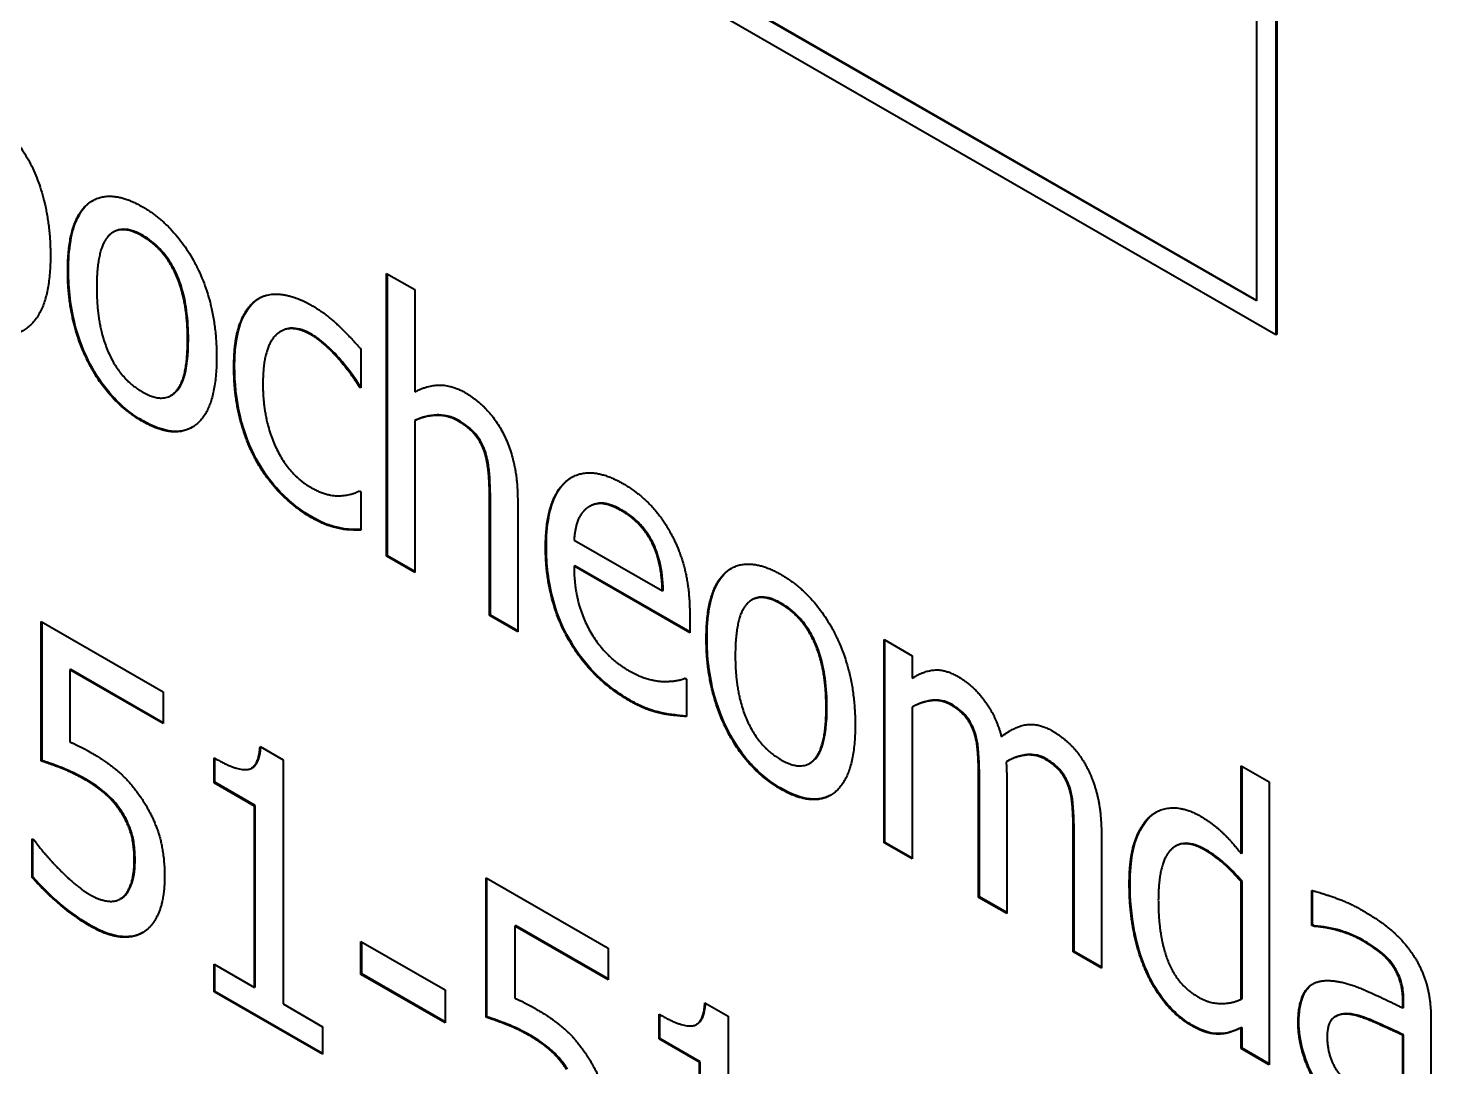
# Model space of a CAD drawing. Header units: millimetres. Extents: x 0 to 4756, y 0 to 3364.
# Drawn here: x 3939.22 to 3945.58, y 2666.75 to 2671.46 of the extents above; entities that cross this region are included whole.
import ezdxf

# ---------------------------------------------------------------- set-up
doc = ezdxf.new("R2010")
doc.units = ezdxf.units.MM
doc.header["$LTSCALE"] = 4
doc.layers.add('가시적인 것(ISO)', color=3, linetype='Continuous', lineweight=40)
doc.layers.add('가시적인 좁은 것(ISO)', color=3, linetype='Continuous', lineweight=35)

msp = doc.modelspace()

# ---------------------------------------------------------------- linework, layer by layer
at = {"layer": '가시적인 것(ISO)'}
for p, q in [((3944.8752, 2689.6913), (3944.8752, 2670.0702)), ((3944.8787, 2689.6934), (3944.8787, 2670.0722)), ((3944.7868, 2670.2233), (3929.0537, 2679.2834)), ((3929.0572, 2679.2854), (3944.7868, 2670.2274)), ((3944.8752, 2670.0702), (3928.9653, 2679.2321)), ((3944.7868, 2672.4716), (3944.7868, 2670.2233)), ((3939.6103, 2670.5367), (3939.6068, 2670.5347)), ((3940.8455, 2670.3478), (3940.9728, 2670.2745)), ((3940.8455, 2669.0668), (3940.8455, 2670.3478)), ((3940.8491, 2669.0689), (3940.8491, 2670.3458)), ((3940.9728, 2670.2745), (3940.9728, 2669.8114)), ((3940.369, 2670.087), (3940.3655, 2670.085)), ((3944.8787, 2670.0722), (3944.8752, 2670.0702)), ((3940.7295, 2670.0042), (3940.7295, 2669.8303)), ((3939.872, 2669.7969), (3939.8685, 2669.7948)), ((3940.7253, 2669.8368), (3940.7218, 2669.8347)), ((3940.7295, 2669.8303), (3940.7218, 2669.8347)), ((3940.7295, 2669.8343), (3940.7253, 2669.8368)), ((3940.9763, 2669.6833), (3940.9728, 2669.6813)), ((3940.9728, 2669.6813), (3940.9728, 2668.9936)), ((3941.2917, 2669.5444), (3941.2882, 2669.5423)), ((3940.7218, 2669.3637), (3940.7295, 2669.3592)), ((3940.7295, 2669.3592), (3940.7295, 2669.1853)), ((3941.3123, 2668.798), (3941.3123, 2669.3228)), ((3941.3158, 2668.8001), (3941.3158, 2669.3248)), ((3941.4395, 2669.3221), (3941.4395, 2668.7248)), ((3941.768, 2669.2944), (3941.7644, 2669.2923)), ((3940.6342, 2669.1956), (3940.6307, 2669.1935)), ((3941.6948, 2669.1403), (3942.0953, 2668.9096)), ((3940.8491, 2669.0689), (3940.8455, 2669.0668)), ((3940.9728, 2668.9936), (3940.8455, 2669.0668)), ((3940.9728, 2668.9976), (3940.8491, 2669.0689)), ((3941.6983, 2669.024), (3941.6948, 2669.022)), ((3942.2191, 2668.7201), (3941.6948, 2669.022)), ((3942.2191, 2668.7241), (3941.6983, 2669.024)), ((3942.0988, 2668.9116), (3942.0953, 2668.9096)), ((3942.5035, 2668.8707), (3942.5, 2668.8686)), ((3939.2812, 2668.1393), (3939.2812, 2668.7713)), ((3939.2812, 2668.7713), (3939.8339, 2668.4531)), ((3939.2847, 2668.1413), (3939.2847, 2668.7693)), ((3941.3158, 2668.8001), (3941.3123, 2668.798)), ((3941.4395, 2668.7248), (3941.3123, 2668.798)), ((3941.4395, 2668.7289), (3941.3158, 2668.8001)), ((3942.2191, 2668.8045), (3942.2191, 2668.7201)), ((3943.0992, 2667.769), (3943.0992, 2668.6892)), ((3943.0992, 2668.6892), (3943.2264, 2668.616)), ((3943.1028, 2667.771), (3943.1028, 2668.6872)), ((3943.2264, 2668.616), (3943.2264, 2668.5146)), ((3939.4145, 2668.5545), (3939.411, 2668.5525)), ((3939.8339, 2668.309), (3939.411, 2668.5525)), ((3939.411, 2668.5525), (3939.411, 2668.2255)), ((3939.8339, 2668.313), (3939.4145, 2668.5545)), ((3942.1967, 2668.5143), (3942.2045, 2668.5099)), ((3942.2045, 2668.5099), (3942.2045, 2668.3409)), ((3943.23, 2668.5167), (3943.2264, 2668.5146)), ((3939.8339, 2668.4531), (3939.8339, 2668.309)), ((3943.23, 2668.3855), (3943.2264, 2668.3834)), ((3943.2264, 2668.3834), (3943.2264, 2667.6957)), ((3943.6348, 2668.2517), (3943.6313, 2668.2497)), ((3940.2722, 2668.2046), (3940.3771, 2668.1442)), ((3939.2847, 2668.1413), (3939.2812, 2668.1393)), ((3940.0642, 2668.0412), (3940.0642, 2668.1534)), ((3940.0678, 2668.0432), (3940.0678, 2668.1514)), ((3940.3771, 2668.1442), (3940.3771, 2667.0391)), ((3942.7652, 2668.1308), (3942.7616, 2668.1288)), ((3943.6572, 2668.1375), (3943.6537, 2668.1355)), ((3940.2372, 2668.1089), (3940.2337, 2668.1068)), ((3944.7177, 2667.7204), (3944.7177, 2668.118)), ((3944.7177, 2668.118), (3944.8449, 2668.0447)), ((3944.7213, 2667.7225), (3944.7213, 2668.1159)), ((3940.0678, 2668.0432), (3940.0642, 2668.0412)), ((3940.2473, 2667.9357), (3940.0642, 2668.0412)), ((3940.2508, 2667.9378), (3940.0678, 2668.0432)), ((3943.5281, 2667.522), (3943.5281, 2668.0547)), ((3943.5317, 2667.5241), (3943.5317, 2668.0567)), ((3943.6554, 2668.055), (3943.6554, 2667.4488)), ((3944.8449, 2668.0447), (3944.8449, 2666.7637)), ((3940.2508, 2667.9378), (3940.2473, 2667.9357)), ((3940.2473, 2667.1139), (3940.2473, 2667.9357)), ((3940.2508, 2667.1159), (3940.2508, 2667.9378)), ((3939.6492, 2667.9046), (3939.6456, 2667.9026)), ((3943.957, 2667.275), (3943.957, 2667.8077)), ((3943.9606, 2667.2771), (3943.9606, 2667.8097)), ((3944.0843, 2667.808), (3944.0843, 2667.2018)), ((3939.2399, 2667.6125), (3939.2399, 2667.7864)), ((3939.2399, 2667.7864), (3939.2494, 2667.781)), ((3939.2435, 2667.6145), (3939.2435, 2667.7844)), ((3943.1028, 2667.771), (3943.0992, 2667.769)), ((3943.2264, 2667.6957), (3943.0992, 2667.769)), ((3943.2264, 2667.6998), (3943.1028, 2667.771)), ((3944.423, 2667.7553), (3944.4195, 2667.7532)), ((3944.7213, 2667.7225), (3944.7177, 2667.7204)), ((3939.2435, 2667.6145), (3939.2399, 2667.6125)), ((3941.2968, 2666.9786), (3941.2968, 2667.6106)), ((3941.2968, 2667.6106), (3941.8495, 2667.2923)), ((3941.3003, 2666.9806), (3941.3003, 2667.6086)), ((3944.7213, 2667.5943), (3944.7177, 2667.5922)), ((3944.7177, 2667.0606), (3944.7177, 2667.5922)), ((3944.7213, 2667.0626), (3944.7213, 2667.5943)), ((3945.0375, 2667.3952), (3945.0375, 2667.5532)), ((3945.041, 2667.3972), (3945.041, 2667.5524)), ((3939.6423, 2667.5166), (3939.6388, 2667.5146)), ((3939.6543, 2667.525), (3939.6508, 2667.523)), ((3943.5317, 2667.5241), (3943.5281, 2667.522)), ((3943.6554, 2667.4488), (3943.5281, 2667.522)), ((3943.6554, 2667.4528), (3943.5317, 2667.5241)), ((3941.4301, 2667.3938), (3941.4266, 2667.3918)), ((3941.8495, 2667.1483), (3941.4266, 2667.3918)), ((3941.4266, 2667.3918), (3941.4266, 2667.0648)), ((3941.8495, 2667.1523), (3941.4301, 2667.3938)), ((3945.041, 2667.3972), (3945.0375, 2667.3952)), ((3945.0452, 2667.3907), (3945.0375, 2667.3952)), ((3945.0487, 2667.3928), (3945.041, 2667.3972)), ((3945.0487, 2667.3928), (3945.0452, 2667.3907)), ((3940.7295, 2667.1731), (3940.7295, 2667.3221)), ((3940.7295, 2667.3221), (3941.1111, 2667.1024)), ((3940.733, 2667.1751), (3940.733, 2667.3201)), ((3941.8495, 2667.2923), (3941.8495, 2667.1483)), ((3943.9606, 2667.2771), (3943.957, 2667.275)), ((3944.0843, 2667.2018), (3943.957, 2667.275)), ((3944.0843, 2667.2058), (3943.9606, 2667.2771)), ((3940.0642, 2667.0941), (3940.0642, 2667.2193)), ((3940.0642, 2667.2193), (3940.2473, 2667.1139)), ((3940.0678, 2667.0961), (3940.0678, 2667.2173)), ((3940.733, 2667.1751), (3940.7295, 2667.1731)), ((3941.1111, 2666.9533), (3940.7295, 2667.1731)), ((3941.1111, 2666.9574), (3940.733, 2667.1751)), ((3944.2924, 2667.1834), (3944.2888, 2667.1814)), ((3940.2508, 2667.1159), (3940.2473, 2667.1139)), ((3940.0678, 2667.0961), (3940.0642, 2667.0941)), ((3940.5559, 2666.811), (3940.0642, 2667.0941)), ((3940.5559, 2666.815), (3940.0678, 2667.0961)), ((3941.1111, 2667.1024), (3941.1111, 2666.9533)), ((3942.2878, 2667.0439), (3942.3927, 2666.9835)), ((3944.7213, 2667.0626), (3944.7177, 2667.0606)), ((3945.4501, 2667.0205), (3945.4501, 2667.0503)), ((3945.4536, 2667.0225), (3945.4536, 2667.0523)), ((3940.3771, 2667.0391), (3940.5559, 2666.9362)), ((3941.3003, 2666.9806), (3941.2968, 2666.9786)), ((3942.0798, 2666.8804), (3942.0798, 2666.9927)), ((3942.0834, 2666.8825), (3942.0834, 2666.9907)), ((3942.3927, 2666.9835), (3942.3927, 2665.8784)), ((3945.1456, 2666.9829), (3945.1421, 2666.9809)), ((3945.4536, 2667.0225), (3945.4501, 2667.0205)), ((3940.5559, 2666.9362), (3940.5559, 2666.811)), ((3942.2528, 2666.9482), (3942.2493, 2666.9461)), ((3944.7213, 2666.9324), (3944.7177, 2666.9304)), ((3944.7177, 2666.837), (3944.7177, 2666.9304)), ((3944.7213, 2666.839), (3944.7213, 2666.9324)), ((3945.5773, 2666.9711), (3945.5773, 2666.342)), ((3942.0834, 2666.8825), (3942.0798, 2666.8804)), ((3942.2629, 2666.775), (3942.0798, 2666.8804)), ((3942.2664, 2666.7771), (3942.0834, 2666.8825)), ((3945.4536, 2666.8993), (3945.4501, 2666.8972)), ((3945.4501, 2666.6418), (3945.4501, 2666.8972)), ((3945.4536, 2666.6439), (3945.4536, 2666.8993)), ((3944.7213, 2666.839), (3944.7177, 2666.837)), ((3944.8449, 2666.7637), (3944.7177, 2666.837)), ((3944.8449, 2666.7678), (3944.7213, 2666.839)), ((3942.2664, 2666.7771), (3942.2629, 2666.775)), ((3942.2629, 2665.9532), (3942.2629, 2666.775)), ((3942.2664, 2665.9552), (3942.2664, 2666.7771))]:
    msp.add_line(p, q, dxfattribs=at)
for points, degree in [([(3939.0466, 2671.0489), (3939.1772, 2670.9736), (3939.3225, 2670.6395), (3939.3225, 2670.4289)], 2), ([(3939.4007, 2670.359), (3939.4007, 2670.5895), (3939.5863, 2670.738), (3939.7385, 2670.6504)], 2), ([(3939.7385, 2670.6504), (3939.8915, 2670.5623), (3940.0754, 2670.202), (3940.0754, 2669.9704)], 2), ([(3939.7385, 2670.5172), (3939.6396, 2670.5742), (3939.5322, 2670.4621), (3939.5322, 2670.2833)], 2), ([(3939.9439, 2670.0462), (3939.9439, 2670.225), (3939.8373, 2670.4603), (3939.7385, 2670.5172)], 2), ([(3939.3225, 2670.4289), (3939.3225, 2670.1983), (3939.142, 2670.03), (3939.0036, 2670.1097)], 2), ([(3939.7385, 2669.6785), (3939.5812, 2669.7691), (3939.4007, 2670.1344), (3939.4007, 2670.359)], 2), ([(3939.5322, 2670.2833), (3939.5322, 2670.1093), (3939.6396, 2669.8686), (3939.7385, 2669.8117)], 2), ([(3940.1536, 2669.9234), (3940.1536, 2670.0446), (3940.2069, 2670.1908), (3940.2516, 2670.2247)], 2), ([(3940.2516, 2670.2247), (3940.2963, 2670.2596), (3940.4295, 2670.2475), (3940.506, 2670.2034)], 2), ([(3940.2551, 2670.2268), (3940.2597, 2670.2303), (3940.2644, 2670.2335), (3940.2693, 2670.2365)], 3), ([(3940.506, 2670.2034), (3940.5688, 2670.1673), (3940.684, 2670.0582), (3940.7295, 2670.0042)], 2), ([(3940.5043, 2670.0693), (3940.4055, 2670.1262), (3940.2851, 2670.0136), (3940.2851, 2669.8477)], 2), ([(3939.7385, 2669.8117), (3939.8365, 2669.7552), (3939.9439, 2669.8693), (3939.9439, 2670.0462)], 2), ([(3940.635, 2669.9533), (3940.6092, 2669.984), (3940.537, 2670.0505), (3940.5043, 2670.0693)], 2), ([(3940.0754, 2669.9704), (3940.0754, 2669.7379), (3939.8915, 2669.5904), (3939.7385, 2669.6785)], 2), ([(3940.2516, 2669.5062), (3940.2052, 2669.5916), (3940.1536, 2669.8022), (3940.1536, 2669.9234)], 2), ([(3940.7218, 2669.8347), (3940.7089, 2669.8561), (3940.6659, 2669.9166), (3940.635, 2669.9533)], 2), ([(3940.2851, 2669.8477), (3940.2851, 2669.6857), (3940.4012, 2669.437), (3940.5043, 2669.3776)], 2), ([(3940.9728, 2669.8114), (3941.0295, 2669.8414), (3941.1404, 2669.8431), (3941.2023, 2669.8075)], 2), ([(3941.2023, 2669.8075), (3941.314, 2669.7431), (3941.4395, 2669.492), (3941.4395, 2669.3221)], 2), ([(3941.1687, 2669.6797), (3941.1215, 2669.7069), (3941.0209, 2669.7032), (3940.9728, 2669.6813)], 2), ([(3941.2882, 2669.5423), (3941.2727, 2669.586), (3941.2169, 2669.652), (3941.1687, 2669.6797)], 2), ([(3941.3123, 2669.3228), (3941.3123, 2669.3864), (3941.302, 2669.5016), (3941.2882, 2669.5423)], 2), ([(3940.506, 2669.2415), (3940.4287, 2669.286), (3940.298, 2669.4199), (3940.2516, 2669.5062)], 2), ([(3941.5658, 2669.1072), (3941.5658, 2669.3318), (3941.7592, 2669.4867), (3941.9157, 2669.3967)], 2), ([(3941.9157, 2669.3967), (3941.9861, 2669.3561), (3942.0944, 2669.244), (3942.1348, 2669.1681)], 2), ([(3940.5043, 2669.3776), (3940.5662, 2669.342), (3940.6788, 2669.3397), (3940.7218, 2669.3637)], 2), ([(3941.7575, 2669.288), (3941.7283, 2669.268), (3941.6991, 2669.1964), (3941.6948, 2669.1403)], 2), ([(3941.9079, 2669.2739), (3941.8572, 2669.3031), (3941.7859, 2669.3074), (3941.7575, 2669.288)], 2), ([(3942.0523, 2669.1192), (3942.03, 2669.1669), (3941.9595, 2669.2442), (3941.9079, 2669.2739)], 2), ([(3940.6307, 2669.1935), (3940.598, 2669.2004), (3940.5464, 2669.2182), (3940.506, 2669.2415)], 2), ([(3940.7295, 2669.1853), (3940.7106, 2669.1853), (3940.6539, 2669.1871), (3940.6307, 2669.1935)], 2), ([(3942.1348, 2669.1681), (3942.1761, 2669.0916), (3942.2191, 2668.9149), (3942.2191, 2668.8045)], 2), ([(3941.9457, 2668.4124), (3941.7652, 2668.5163), (3941.5658, 2668.8786), (3941.5658, 2669.1072)], 2), ([(3942.0953, 2668.9096), (3942.0936, 2668.9732), (3942.0721, 2669.077), (3942.0523, 2669.1192)], 2), ([(3941.6948, 2669.022), (3941.6948, 2668.862), (3941.8271, 2668.6158), (3941.9449, 2668.548)], 2), ([(3942.2939, 2668.6929), (3942.2939, 2668.9235), (3942.4795, 2669.072), (3942.6317, 2668.9843)], 2), ([(3942.6317, 2668.9843), (3942.7846, 2668.8962), (3942.9686, 2668.5359), (3942.9686, 2668.3044)], 2), ([(3942.6317, 2668.8512), (3942.5328, 2668.9081), (3942.4254, 2668.7961), (3942.4254, 2668.6172)], 2), ([(3942.8371, 2668.3801), (3942.8371, 2668.559), (3942.7305, 2668.7943), (3942.6317, 2668.8512)], 2), ([(3942.6317, 2668.0124), (3942.4744, 2668.103), (3942.2939, 2668.4683), (3942.2939, 2668.6929)], 2), ([(3942.4254, 2668.6172), (3942.4254, 2668.4433), (3942.5328, 2668.2025), (3942.6317, 2668.1456)], 2), ([(3941.9449, 2668.548), (3941.9861, 2668.5243), (3942.0669, 2668.5006), (3942.0996, 2668.4997)], 2), ([(3942.0996, 2668.4997), (3942.134, 2668.4998), (3942.1813, 2668.5073), (3942.1967, 2668.5143)], 2), ([(3943.2264, 2668.5146), (3943.2763, 2668.5465), (3943.3743, 2668.5567), (3943.4336, 2668.5225)], 2), ([(3943.23, 2668.5167), (3943.2334, 2668.5188), (3943.2368, 2668.5209), (3943.2403, 2668.523)], 3), ([(3943.4336, 2668.5225), (3943.5006, 2668.4839), (3943.6038, 2668.35), (3943.6313, 2668.2497)], 2), ([(3942.0893, 2668.3556), (3942.0523, 2668.3639), (3941.9922, 2668.3857), (3941.9457, 2668.4124)], 2), ([(3942.6317, 2668.1456), (3942.7296, 2668.0892), (3942.8371, 2668.2032), (3942.8371, 2668.3801)], 2), ([(3943.4009, 2668.3943), (3943.3597, 2668.418), (3943.2694, 2668.4074), (3943.2264, 2668.3834)], 2), ([(3943.5075, 2668.2683), (3943.4938, 2668.309), (3943.4439, 2668.3695), (3943.4009, 2668.3943)], 2), ([(3942.2045, 2668.3409), (3942.1821, 2668.3429), (3942.1159, 2668.3492), (3942.0893, 2668.3556)], 2), ([(3942.9686, 2668.3044), (3942.9686, 2668.0718), (3942.7846, 2667.9243), (3942.6317, 2668.0124)], 2), ([(3943.5281, 2668.0547), (3943.5281, 2668.1183), (3943.5204, 2668.2311), (3943.5075, 2668.2683)], 2), ([(3943.6313, 2668.2497), (3943.6889, 2668.295), (3943.798, 2668.3127), (3943.8625, 2668.2755)], 2), ([(3943.6348, 2668.2517), (3943.6469, 2668.2612), (3943.6596, 2668.2701), (3943.673, 2668.278)], 3), ([(3943.8625, 2668.2755), (3943.9115, 2668.2473), (3943.9906, 2668.165), (3944.0207, 2668.106)], 2), ([(3939.411, 2668.2255), (3939.4351, 2668.2156), (3939.4832, 2668.1909), (3939.5021, 2668.18)], 2), ([(3940.0642, 2668.1534), (3940.1682, 2668.0936), (3940.2662, 2668.1087), (3940.2722, 2668.2046)], 2), ([(3939.4798, 2668.0548), (3939.4256, 2668.0859), (3939.3147, 2668.1289), (3939.2812, 2668.1393)], 2), ([(3939.5021, 2668.18), (3939.5795, 2668.1355), (3939.6869, 2668.0428), (3939.7359, 2667.9689)], 2), ([(3943.8298, 2668.1473), (3943.7903, 2668.17), (3943.7009, 2668.1629), (3943.6528, 2668.135)], 2), ([(3943.6528, 2668.135), (3943.6536, 2668.1205), (3943.6554, 2668.0808), (3943.6554, 2668.055)], 2), ([(3943.9364, 2668.0213), (3943.9227, 2668.062), (3943.8728, 2668.1225), (3943.8298, 2668.1473)], 2), ([(3944.0207, 2668.106), (3944.0507, 2668.0469), (3944.0843, 2667.9024), (3944.0843, 2667.808)], 2), ([(3939.6456, 2667.9026), (3939.6164, 2667.9502), (3939.5322, 2668.0246), (3939.4798, 2668.0548)], 2), ([(3943.957, 2667.8077), (3943.957, 2667.8713), (3943.9493, 2667.9841), (3943.9364, 2668.0213)], 2), ([(3939.7359, 2667.9689), (3939.7866, 2667.894), (3939.8399, 2667.7241), (3939.8399, 2667.6128)], 2), ([(3939.7024, 2667.693), (3939.7024, 2667.7586), (3939.6731, 2667.8589), (3939.6456, 2667.9026)], 2), ([(3944.2106, 2667.5822), (3944.2106, 2667.7034), (3944.2622, 2667.8506), (3944.3077, 2667.891)], 2), ([(3944.3077, 2667.891), (3944.349, 2667.9268), (3944.4659, 2667.9281), (3944.5304, 2667.891)], 2), ([(3944.3113, 2667.893), (3944.3181, 2667.8989), (3944.3253, 2667.9041), (3944.3329, 2667.9087)], 3), ([(3944.5304, 2667.891), (3944.5871, 2667.8583), (3944.6713, 2667.779), (3944.7177, 2667.7204)], 2), ([(3939.2494, 2667.781), (3939.2649, 2667.7581), (3939.3233, 2667.6887), (3939.3586, 2667.6525)], 2), ([(3944.551, 2667.737), (3944.453, 2667.7934), (3944.3421, 2667.6784), (3944.3421, 2667.5094)], 2), ([(3939.6508, 2667.523), (3939.6757, 2667.5454), (3939.7024, 2667.6274), (3939.7024, 2667.693)], 2), ([(3944.7177, 2667.5922), (3944.6705, 2667.6473), (3944.5948, 2667.7117), (3944.551, 2667.737)], 2), ([(3939.3586, 2667.6525), (3939.3981, 2667.6128), (3939.4643, 2667.5558), (3939.5055, 2667.5321)], 2), ([(3939.5038, 2667.391), (3939.4316, 2667.4325), (3939.2915, 2667.552), (3939.2399, 2667.6125)], 2), ([(3939.8399, 2667.6128), (3939.8399, 2667.5244), (3939.7935, 2667.4001), (3939.7514, 2667.3687)], 2), ([(3944.2888, 2667.1814), (3944.251, 2667.2638), (3944.2106, 2667.4659), (3944.2106, 2667.5822)], 2), ([(3945.0375, 2667.5532), (3945.0727, 2667.5448), (3945.2042, 2667.4989), (3945.2678, 2667.4623)], 2), ([(3939.5055, 2667.5321), (3939.5459, 2667.5088), (3939.6233, 2667.5001), (3939.6508, 2667.523)], 2), ([(3939.6423, 2667.5166), (3939.6465, 2667.519), (3939.6505, 2667.5218), (3939.6543, 2667.525)], 3), ([(3944.3421, 2667.5094), (3944.3421, 2667.3464), (3944.4272, 2667.1255), (3944.5218, 2667.0711)], 2), ([(3945.2678, 2667.4623), (3945.346, 2667.4173), (3945.4526, 2667.3261), (3945.4956, 2667.2626)], 2), ([(3939.7514, 2667.3687), (3939.7084, 2667.3378), (3939.582, 2667.3459), (3939.5038, 2667.391)], 2), ([(3945.267, 2667.3256), (3945.2231, 2667.3509), (3945.1045, 2667.3874), (3945.0452, 2667.3907)], 2), ([(3945.3985, 2667.2191), (3945.3744, 2667.2519), (3945.3039, 2667.3044), (3945.267, 2667.3256)], 2), ([(3945.4956, 2667.2626), (3945.5369, 2667.201), (3945.5773, 2667.0575), (3945.5773, 2666.9711)], 2), ([(3944.4917, 2666.9413), (3944.4298, 2666.977), (3944.3249, 2667.0999), (3944.2888, 2667.1814)], 2), ([(3945.4501, 2667.0503), (3945.4501, 2667.1039), (3945.4234, 2667.1859), (3945.3985, 2667.2191)], 2), ([(3944.9756, 2666.9548), (3944.9756, 2667.0502), (3945.0418, 2667.1473), (3945.1131, 2667.1449)], 2), ([(3945.1131, 2667.1449), (3945.1767, 2667.1441), (3945.3503, 2667.0709), (3945.4501, 2667.0205)], 2), ([(3941.4266, 2667.0648), (3941.4507, 2667.0549), (3941.4988, 2667.0302), (3941.5177, 2667.0193)], 2), ([(3942.0798, 2666.9927), (3942.1838, 2666.9329), (3942.2818, 2666.948), (3942.2878, 2667.0439)], 2), ([(3944.5218, 2667.0711), (3944.5716, 2667.0424), (3944.673, 2667.0396), (3944.7177, 2667.0606)], 2), ([(3941.4954, 2666.894), (3941.4412, 2666.9252), (3941.3303, 2666.9682), (3941.2968, 2666.9786)], 2), ([(3941.5177, 2667.0193), (3941.5951, 2666.9748), (3941.7025, 2666.8821), (3941.7515, 2666.8082)], 2), ([(3945.224, 2666.9897), (3945.1733, 2667), (3945.1071, 2666.9596), (3945.1071, 2666.89)], 2), ([(3945.4501, 2666.8972), (3945.4045, 2666.9185), (3945.2661, 2666.9813), (3945.224, 2666.9897)], 2), ([(3944.6154, 2666.9028), (3944.5888, 2666.9023), (3944.5304, 2666.919), (3944.4917, 2666.9413)], 2), ([(3944.7177, 2666.9304), (3944.6876, 2666.9179), (3944.6447, 2666.9029), (3944.6154, 2666.9028)], 2), ([(3945.0426, 2666.7055), (3945.0117, 2666.7611), (3944.9756, 2666.8932), (3944.9756, 2666.9548)], 2), ([(3941.6612, 2666.7419), (3941.632, 2666.7895), (3941.5478, 2666.8639), (3941.4954, 2666.894)], 2), ([(3945.1071, 2666.89), (3945.1071, 2666.8105), (3945.1802, 2666.6879), (3945.2506, 2666.6474)], 2), ([(3941.7515, 2666.8082), (3941.8022, 2666.7332), (3941.8555, 2666.5634), (3941.8555, 2666.4521)], 2)]:
    msp.add_open_spline(points, degree=degree, dxfattribs=at)
for points, knots in [([(3939.4042, 2670.361), (3939.4042, 2670.4083), (3939.4071, 2670.4545), (3939.4208, 2670.5339), (3939.4307, 2670.5684), (3939.4672, 2670.6437), (3939.4942, 2670.6661), (3939.5156, 2670.6787)], [-0.13063328, -0.13063328, -0.13063328, -0.13063328, -0.1123019, -0.1123019, -0.09621194, -0.09621194, -0.07150376, -0.07150376, -0.07150376, -0.07150376]), ([(3939.742, 2670.5193), (3939.726, 2670.5285), (3939.71, 2670.536), (3939.6799, 2670.5457), (3939.6659, 2670.5481), (3939.6368, 2670.5478), (3939.6228, 2670.5439), (3939.6103, 2670.5367)], [-0.13544963, -0.13544963, -0.13544963, -0.13544963, -0.11875979, -0.11875979, -0.10326441, -0.10326441, -0.08473146, -0.08473146, -0.08473146, -0.08473146]), ([(3939.9474, 2670.0482), (3939.9474, 2670.0902), (3939.9452, 2670.135), (3939.9342, 2670.2162), (3939.9264, 2670.2547), (3939.9006, 2670.3348), (3939.8852, 2670.3649), (3939.857, 2670.4134), (3939.839, 2670.4377), (3939.7943, 2670.4846), (3939.7683, 2670.5042), (3939.742, 2670.5193)], [-0.085957, -0.085957, -0.085957, -0.085957, -0.06934265, -0.06934265, -0.05592497, -0.05592497, -0.04101288, -0.04101288, -0.02228505, -0.02228505, 0, 0, 0, 0]), ([(3939.742, 2669.6805), (3939.7176, 2669.6946), (3939.6932, 2669.711), (3939.647, 2669.748), (3939.6254, 2669.7681), (3939.5695, 2669.8289), (3939.539, 2669.8719), (3939.488, 2669.9634), (3939.4597, 2670.0239), (3939.4131, 2670.1912), (3939.4042, 2670.2798), (3939.4042, 2670.361)], [-0.2314011, -0.2314011, -0.2314011, -0.2314011, -0.1968434, -0.1968434, -0.1646481, -0.1646481, -0.1102897, -0.1102897, -0.0596216, -0.0596216, 0, 0, 0, 0]), ([(3940.1572, 2669.9254), (3940.1572, 2670.0401), (3940.175, 2670.0998), (3940.2058, 2670.1734), (3940.2268, 2670.2053), (3940.2551, 2670.2268)], [-0.07189776, -0.07189776, -0.07189776, -0.07189776, -0.03670663, -0.03670663, 0, 0, 0, 0]), ([(3940.5078, 2670.0713), (3940.4928, 2670.08), (3940.4778, 2670.087), (3940.449, 2670.0967), (3940.4355, 2670.0994), (3940.4024, 2670.1006), (3940.3847, 2670.096), (3940.369, 2670.087)], [-0.16299094, -0.16299094, -0.16299094, -0.16299094, -0.14024749, -0.14024749, -0.1186812, -0.1186812, -0.08516179, -0.08516179, -0.08516179, -0.08516179]), ([(3939.872, 2669.7969), (3939.8754, 2669.7989), (3939.8787, 2669.8011), (3939.9035, 2669.8202), (3939.9166, 2669.8454), (3939.9417, 2669.9176), (3939.9474, 2669.9811), (3939.9474, 2670.0482)], [-0.07855563, -0.07855563, -0.07855563, -0.07855563, -0.07477469, -0.07477469, -0.04926273, -0.04926273, 0, 0, 0, 0]), ([(3940.6385, 2669.9553), (3940.615, 2669.9833), (3940.5899, 2670.007), (3940.5543, 2670.0398), (3940.5311, 2670.0579), (3940.5078, 2670.0713)], [-0.03157786, -0.03157786, -0.03157786, -0.03157786, -0.01976727, -0.01976727, 0, 0, 0, 0]), ([(3940.2551, 2669.5083), (3940.2391, 2669.5377), (3940.2255, 2669.568), (3940.1999, 2669.6356), (3940.19, 2669.6703), (3940.1638, 2669.7773), (3940.1572, 2669.8546), (3940.1572, 2669.9254)], [-0.08662132, -0.08662132, -0.08662132, -0.08662132, -0.07091029, -0.07091029, -0.05195137, -0.05195137, 0, 0, 0, 0]), ([(3940.7253, 2669.8368), (3940.7127, 2669.8577), (3940.6967, 2669.8802), (3940.6747, 2669.9112), (3940.6562, 2669.9344), (3940.6385, 2669.9553)], [-0.02298038, -0.02298038, -0.02298038, -0.02298038, -0.01694551, -0.01694551, 0, 0, 0, 0]), ([(3939.9651, 2669.6514), (3939.9379, 2669.6362), (3939.9068, 2669.63), (3939.8303, 2669.6377), (3939.7865, 2669.6549), (3939.742, 2669.6805)], [-0.07012066, -0.07012066, -0.07012066, -0.07012066, -0.03775459, -0.03775459, 0, 0, 0, 0]), ([(3941.1723, 2669.6817), (3941.156, 2669.6911), (3941.1399, 2669.6976), (3941.1013, 2669.7077), (3941.0832, 2669.7074), (3941.0391, 2669.7058), (3941.0063, 2669.697), (3940.9763, 2669.6833)], [-0.04783413, -0.04783413, -0.04783413, -0.04783413, -0.04228344, -0.04228344, -0.03417336, -0.03417336, 0, 0, 0, 0]), ([(3941.2917, 2669.5444), (3941.2859, 2669.5608), (3941.2785, 2669.5768), (3941.2584, 2669.6097), (3941.2477, 2669.6225), (3941.2184, 2669.6522), (3941.1954, 2669.6684), (3941.1723, 2669.6817)], [-0.03855405, -0.03855405, -0.03855405, -0.03855405, -0.0297502, -0.0297502, -0.01964082, -0.01964082, 0, 0, 0, 0]), ([(3941.3158, 2669.3248), (3941.3158, 2669.3779), (3941.3131, 2669.4319), (3941.3047, 2669.4948), (3941.2999, 2669.5203), (3941.2917, 2669.5444)], [-0.04331503, -0.04331503, -0.04331503, -0.04331503, -0.0157872, -0.0157872, 0, 0, 0, 0]), ([(3940.5096, 2669.2435), (3940.4808, 2669.2601), (3940.4522, 2669.2796), (3940.3977, 2669.3241), (3940.3712, 2669.3491), (3940.3116, 2669.416), (3940.2811, 2669.4599), (3940.2551, 2669.5083)], [-0.08044573, -0.08044573, -0.08044573, -0.08044573, -0.05591261, -0.05591261, -0.03295889, -0.03295889, 0, 0, 0, 0]), ([(3941.5694, 2669.1092), (3941.5694, 2669.1557), (3941.5725, 2669.2007), (3941.5867, 2669.279), (3941.5971, 2669.313), (3941.6341, 2669.3864), (3941.6616, 2669.4107), (3941.6859, 2669.425)], [-0.14210217, -0.14210217, -0.14210217, -0.14210217, -0.1209944, -0.1209944, -0.10207716, -0.10207716, -0.07378621, -0.07378621, -0.07378621, -0.07378621]), ([(3941.9115, 2669.2759), (3941.8953, 2669.2852), (3941.879, 2669.2933), (3941.8436, 2669.3058), (3941.8305, 2669.3071), (3941.8021, 2669.3083), (3941.784, 2669.3036), (3941.768, 2669.2944)], [-0.03522729, -0.03522729, -0.03522729, -0.03522729, -0.02935181, -0.02935181, -0.02212217, -0.02212217, -0.00284568, -0.00284568, -0.00284568, -0.00284568]), ([(3942.0559, 2669.1212), (3942.048, 2669.138), (3942.0388, 2669.1541), (3942.0156, 2669.1883), (3942.003, 2669.2028), (3941.968, 2669.2394), (3941.9391, 2669.2601), (3941.9115, 2669.2759)], [-0.03904079, -0.03904079, -0.03904079, -0.03904079, -0.03201187, -0.03201187, -0.02341156, -0.02341156, 0, 0, 0, 0]), ([(3940.6342, 2669.1956), (3940.615, 2669.1996), (3940.5955, 2669.2045), (3940.5551, 2669.2185), (3940.5304, 2669.2315), (3940.5096, 2669.2435)], [-0.03468952, -0.03468952, -0.03468952, -0.03468952, -0.01771379, -0.01771379, 0, 0, 0, 0]), ([(3940.7295, 2669.1874), (3940.715, 2669.1874), (3940.7004, 2669.1878), (3940.6695, 2669.1888), (3940.6517, 2669.1908), (3940.6342, 2669.1956)], [-0.02905391, -0.02905391, -0.02905391, -0.02905391, -0.01530542, -0.01530542, 0, 0, 0, 0]), ([(3941.9493, 2668.4144), (3941.9177, 2668.4326), (3941.8859, 2668.4538), (3941.8266, 2668.5008), (3941.7991, 2668.5261), (3941.7344, 2668.5964), (3941.7005, 2668.6432), (3941.6489, 2668.7357), (3941.6217, 2668.7924), (3941.5776, 2668.9509), (3941.5694, 2669.0335), (3941.5694, 2669.1092)], [-0.25738, -0.25738, -0.25738, -0.25738, -0.2101741, -0.2101741, -0.167381, -0.167381, -0.1045278, -0.1045278, -0.0555574, -0.0555574, 0, 0, 0, 0]), ([(3942.0988, 2668.9116), (3942.0976, 2668.9585), (3942.0927, 2669.0012), (3942.077, 2669.0675), (3942.0683, 2669.0948), (3942.0559, 2669.1212)], [-0.04407769, -0.04407769, -0.04407769, -0.04407769, -0.01765231, -0.01765231, 0, 0, 0, 0]), ([(3942.2974, 2668.6949), (3942.2974, 2668.7422), (3942.3003, 2668.7884), (3942.314, 2668.8678), (3942.3238, 2668.9024), (3942.3604, 2668.9777), (3942.3874, 2669), (3942.4088, 2669.0126)], [-0.13063328, -0.13063328, -0.13063328, -0.13063328, -0.1123019, -0.1123019, -0.09621194, -0.09621194, -0.07150376, -0.07150376, -0.07150376, -0.07150376]), ([(3942.6352, 2668.8532), (3942.6192, 2668.8624), (3942.6032, 2668.8699), (3942.573, 2668.8796), (3942.5591, 2668.882), (3942.53, 2668.8817), (3942.5159, 2668.8778), (3942.5035, 2668.8707)], [-0.13544963, -0.13544963, -0.13544963, -0.13544963, -0.11875979, -0.11875979, -0.10326441, -0.10326441, -0.08473146, -0.08473146, -0.08473146, -0.08473146]), ([(3942.8406, 2668.3821), (3942.8406, 2668.4241), (3942.8384, 2668.469), (3942.8274, 2668.5502), (3942.8196, 2668.5886), (3942.7938, 2668.6687), (3942.7784, 2668.6988), (3942.7502, 2668.7473), (3942.7322, 2668.7716), (3942.6875, 2668.8185), (3942.6614, 2668.8381), (3942.6352, 2668.8532)], [-0.085957, -0.085957, -0.085957, -0.085957, -0.06934265, -0.06934265, -0.05592497, -0.05592497, -0.04101288, -0.04101288, -0.02228505, -0.02228505, 0, 0, 0, 0]), ([(3942.6352, 2668.0145), (3942.6108, 2668.0285), (3942.5864, 2668.0449), (3942.5402, 2668.082), (3942.5185, 2668.1021), (3942.4627, 2668.1628), (3942.4321, 2668.2058), (3942.3812, 2668.2973), (3942.3529, 2668.3579), (3942.3062, 2668.5252), (3942.2974, 2668.6137), (3942.2974, 2668.6949)], [-0.2314011, -0.2314011, -0.2314011, -0.2314011, -0.1968434, -0.1968434, -0.1646481, -0.1646481, -0.1102897, -0.1102897, -0.0596216, -0.0596216, 0, 0, 0, 0]), ([(3942.0928, 2668.3576), (3942.0708, 2668.3626), (3942.0484, 2668.3686), (3942.0018, 2668.3855), (3941.9735, 2668.4005), (3941.9493, 2668.4144)], [-0.03994906, -0.03994906, -0.03994906, -0.03994906, -0.02053288, -0.02053288, 0, 0, 0, 0]), ([(3942.7652, 2668.1308), (3942.7686, 2668.1328), (3942.7719, 2668.135), (3942.7967, 2668.1542), (3942.8098, 2668.1794), (3942.8348, 2668.2516), (3942.8406, 2668.315), (3942.8406, 2668.3821)], [-0.07855563, -0.07855563, -0.07855563, -0.07855563, -0.07477469, -0.07477469, -0.04926273, -0.04926273, 0, 0, 0, 0]), ([(3943.4045, 2668.3963), (3943.3901, 2668.4046), (3943.376, 2668.4099), (3943.3418, 2668.4172), (3943.3255, 2668.4156), (3943.286, 2668.411), (3943.2567, 2668.4004), (3943.23, 2668.3855)], [-0.04393803, -0.04393803, -0.04393803, -0.04393803, -0.03903194, -0.03903194, -0.03172074, -0.03172074, 0, 0, 0, 0]), ([(3943.511, 2668.2703), (3943.5057, 2668.2861), (3943.4988, 2668.3016), (3943.4788, 2668.335), (3943.4675, 2668.3473), (3943.4441, 2668.3709), (3943.4244, 2668.3848), (3943.4045, 2668.3963)], [-0.02903812, -0.02903812, -0.02903812, -0.02903812, -0.02366513, -0.02366513, -0.01690219, -0.01690219, 0, 0, 0, 0]), ([(3942.2045, 2668.3433), (3942.1825, 2668.3452), (3942.1591, 2668.3474), (3942.1334, 2668.3499), (3942.1128, 2668.3528), (3942.0928, 2668.3576)], [-0.02367493, -0.02367493, -0.02367493, -0.02367493, -0.01762699, -0.01762699, 0, 0, 0, 0]), ([(3943.5317, 2668.0567), (3943.5317, 2668.1021), (3943.5307, 2668.167), (3943.5214, 2668.2322), (3943.5174, 2668.2519), (3943.511, 2668.2703)], [-0.04476283, -0.04476283, -0.04476283, -0.04476283, -0.01208837, -0.01208837, 0, 0, 0, 0]), ([(3940.2372, 2668.1089), (3940.2472, 2668.1146), (3940.2548, 2668.124), (3940.2694, 2668.154), (3940.2737, 2668.1781), (3940.2755, 2668.2027)], [-0.0317599, -0.0317599, -0.0317599, -0.0317599, -0.01978743, -0.01978743, -0.00099637, -0.00099637, -0.00099637, -0.00099637]), ([(3939.4833, 2668.0568), (3939.4298, 2668.0876), (3939.3886, 2668.1037), (3939.3463, 2668.1201), (3939.3121, 2668.1329), (3939.2847, 2668.1413)], [-0.03682437, -0.03682437, -0.03682437, -0.03682437, -0.0238375, -0.0238375, 0, 0, 0, 0]), ([(3943.8334, 2668.1493), (3943.8195, 2668.1573), (3943.8058, 2668.1625), (3943.7739, 2668.1697), (3943.7584, 2668.1692), (3943.7153, 2668.1658), (3943.6837, 2668.1529), (3943.6563, 2668.137)], [-0.04837341, -0.04837341, -0.04837341, -0.04837341, -0.0419405, -0.0419405, -0.03291733, -0.03291733, 0, 0, 0, 0]), ([(3943.94, 2668.0233), (3943.9346, 2668.0391), (3943.9277, 2668.0546), (3943.9077, 2668.088), (3943.8964, 2668.1003), (3943.873, 2668.1239), (3943.8533, 2668.1378), (3943.8334, 2668.1493)], [-0.02903812, -0.02903812, -0.02903812, -0.02903812, -0.02366513, -0.02366513, -0.01690219, -0.01690219, 0, 0, 0, 0]), ([(3939.6492, 2667.9046), (3939.6393, 2667.9207), (3939.6285, 2667.9356), (3939.5998, 2667.9698), (3939.5847, 2667.9834), (3939.5472, 2668.0164), (3939.5149, 2668.0386), (3939.4833, 2668.0568)], [-0.0370555, -0.0370555, -0.0370555, -0.0370555, -0.03287275, -0.03287275, -0.02685488, -0.02685488, 0, 0, 0, 0]), ([(3942.8583, 2667.9853), (3942.8311, 2667.9701), (3942.8, 2667.9639), (3942.7235, 2667.9716), (3942.6797, 2667.9888), (3942.6352, 2668.0145)], [-0.07012066, -0.07012066, -0.07012066, -0.07012066, -0.03775459, -0.03775459, 0, 0, 0, 0]), ([(3943.9606, 2667.8097), (3943.9606, 2667.8551), (3943.9596, 2667.92), (3943.9503, 2667.9853), (3943.9463, 2668.0049), (3943.94, 2668.0233)], [-0.04476283, -0.04476283, -0.04476283, -0.04476283, -0.01208837, -0.01208837, 0, 0, 0, 0]), ([(3939.7059, 2667.6951), (3939.7059, 2667.718), (3939.7046, 2667.7428), (3939.698, 2667.7855), (3939.6936, 2667.8058), (3939.6763, 2667.8555), (3939.6643, 2667.8806), (3939.6492, 2667.9046)], [-0.05405512, -0.05405512, -0.05405512, -0.05405512, -0.03261297, -0.03261297, -0.01706878, -0.01706878, 0, 0, 0, 0]), ([(3944.2141, 2667.5842), (3944.2141, 2667.6974), (3944.231, 2667.7536), (3944.2563, 2667.8258), (3944.2795, 2667.8648), (3944.3113, 2667.893)], [-0.06716925, -0.06716925, -0.06716925, -0.06716925, -0.0434806, -0.0434806, 0, 0, 0, 0]), ([(3944.5545, 2667.739), (3944.5393, 2667.7478), (3944.524, 2667.7549), (3944.4951, 2667.7644), (3944.4816, 2667.7668), (3944.4516, 2667.7671), (3944.4364, 2667.763), (3944.423, 2667.7553)], [-0.16245449, -0.16245449, -0.16245449, -0.16245449, -0.13868189, -0.13868189, -0.11639143, -0.11639143, -0.08663663, -0.08663663, -0.08663663, -0.08663663]), ([(3939.6543, 2667.525), (3939.6759, 2667.5444), (3939.6869, 2667.571), (3939.7025, 2667.6191), (3939.7059, 2667.657), (3939.7059, 2667.6951)], [-0.04388084, -0.04388084, -0.04388084, -0.04388084, -0.02795964, -0.02795964, 0, 0, 0, 0]), ([(3944.7213, 2667.5943), (3944.6948, 2667.6251), (3944.6651, 2667.6569), (3944.6209, 2667.6946), (3944.5939, 2667.7163), (3944.5545, 2667.739)], [-0.09667555, -0.09667555, -0.09667555, -0.09667555, -0.03343207, -0.03343207, 0, 0, 0, 0]), ([(3939.5074, 2667.393), (3939.4409, 2667.4313), (3939.3907, 2667.4725), (3939.3236, 2667.5297), (3939.2815, 2667.57), (3939.2435, 2667.6145)], [-0.05861252, -0.05861252, -0.05861252, -0.05861252, -0.03626951, -0.03626951, 0, 0, 0, 0]), ([(3944.2924, 2667.1834), (3944.2616, 2667.2504), (3944.2445, 2667.3161), (3944.2194, 2667.4417), (3944.2141, 2667.5158), (3944.2141, 2667.5842)], [-0.0842159, -0.0842159, -0.0842159, -0.0842159, -0.05018735, -0.05018735, 0, 0, 0, 0]), ([(3939.7414, 2667.3621), (3939.7299, 2667.3557), (3939.7175, 2667.351), (3939.6799, 2667.3422), (3939.6573, 2667.343), (3939.5996, 2667.3485), (3939.5539, 2667.3662), (3939.5074, 2667.393)], [-0.0604816, -0.0604816, -0.0604816, -0.0604816, -0.05307498, -0.05307498, -0.03947407, -0.03947407, 0, 0, 0, 0]), ([(3945.2705, 2667.3277), (3945.234, 2667.3487), (3945.1959, 2667.3624), (3945.1265, 2667.3837), (3945.087, 2667.3906), (3945.0487, 2667.3928)], [-0.06038306, -0.06038306, -0.06038306, -0.06038306, -0.03556104, -0.03556104, 0, 0, 0, 0]), ([(3945.402, 2667.2211), (3945.3937, 2667.2325), (3945.3846, 2667.2428), (3945.3607, 2667.2666), (3945.3478, 2667.2763), (3945.3188, 2667.298), (3945.2947, 2667.3138), (3945.2705, 2667.3277)], [-0.02775981, -0.02775981, -0.02775981, -0.02775981, -0.02488929, -0.02488929, -0.0205187, -0.0205187, 0, 0, 0, 0]), ([(3944.4952, 2666.9434), (3944.4714, 2666.9571), (3944.4479, 2666.9741), (3944.4026, 2667.0152), (3944.3811, 2667.0387), (3944.3339, 2667.1012), (3944.3111, 2667.1412), (3944.2924, 2667.1834)], [-0.06796176, -0.06796176, -0.06796176, -0.06796176, -0.0477141, -0.0477141, -0.02799481, -0.02799481, 0, 0, 0, 0]), ([(3945.4536, 2667.0523), (3945.4536, 2667.0727), (3945.4522, 2667.0949), (3945.4459, 2667.1274), (3945.4415, 2667.1475), (3945.4232, 2667.1892), (3945.4136, 2667.2057), (3945.402, 2667.2211)], [-0.06194361, -0.06194361, -0.06194361, -0.06194361, -0.02763424, -0.02763424, -0.01172039, -0.01172039, 0, 0, 0, 0]), ([(3944.9791, 2666.9569), (3944.9791, 2667.0003), (3944.9843, 2667.041), (3945.0107, 2667.1049), (3945.0275, 2667.12), (3945.0405, 2667.1288), (3945.042, 2667.1298), (3945.0435, 2667.1307)], [-0.05705639, -0.05705639, -0.05705639, -0.05705639, -0.0417791, -0.0417791, -0.02723402, -0.02723402, -0.02543346, -0.02543346, -0.02543346, -0.02543346]), ([(3942.2528, 2666.9482), (3942.2628, 2666.9539), (3942.2704, 2666.9633), (3942.285, 2666.9933), (3942.2893, 2667.0174), (3942.2911, 2667.042)], [-0.0317599, -0.0317599, -0.0317599, -0.0317599, -0.01978743, -0.01978743, -0.00099637, -0.00099637, -0.00099637, -0.00099637]), ([(3941.4989, 2666.8961), (3941.4454, 2666.9269), (3941.4042, 2666.943), (3941.3619, 2666.9594), (3941.3277, 2666.9722), (3941.3003, 2666.9806)], [-0.03682437, -0.03682437, -0.03682437, -0.03682437, -0.0238375, -0.0238375, 0, 0, 0, 0]), ([(3945.2275, 2666.9917), (3945.2114, 2666.995), (3945.1959, 2666.9961), (3945.1683, 2666.9929), (3945.1563, 2666.9891), (3945.1456, 2666.9829)], [-0.12148238, -0.12148238, -0.12148238, -0.12148238, -0.07692693, -0.07692693, -0.03699315, -0.03699315, -0.03699315, -0.03699315]), ([(3945.4536, 2666.8993), (3945.4173, 2666.9162), (3945.3749, 2666.9356), (3945.3084, 2666.9657), (3945.2689, 2666.9835), (3945.2275, 2666.9917)], [-0.0805875, -0.0805875, -0.0805875, -0.0805875, -0.03690229, -0.03690229, 0, 0, 0, 0]), ([(3944.619, 2666.9049), (3944.5939, 2666.9043), (3944.5732, 2666.9098), (3944.5413, 2666.919), (3944.5177, 2666.9304), (3944.4952, 2666.9434)], [-0.02791302, -0.02791302, -0.02791302, -0.02791302, -0.01906525, -0.01906525, 0, 0, 0, 0]), ([(3944.7213, 2666.9324), (3944.7043, 2666.9254), (3944.6872, 2666.9185), (3944.6542, 2666.907), (3944.6368, 2666.9049), (3944.619, 2666.9049)], [-0.03584254, -0.03584254, -0.03584254, -0.03584254, -0.01686341, -0.01686341, 0, 0, 0, 0]), ([(3945.0462, 2666.7076), (3945.0216, 2666.7518), (3945.0066, 2666.7947), (3944.9849, 2666.874), (3944.9791, 2666.9165), (3944.9791, 2666.9569)], [-0.05239997, -0.05239997, -0.05239997, -0.05239997, -0.0296009, -0.0296009, 0, 0, 0, 0]), ([(3941.6648, 2666.7439), (3941.6549, 2666.76), (3941.6441, 2666.7749), (3941.6154, 2666.8091), (3941.6003, 2666.8227), (3941.5628, 2666.8557), (3941.5305, 2666.8779), (3941.4989, 2666.8961)], [-0.0370555, -0.0370555, -0.0370555, -0.0370555, -0.03287275, -0.03287275, -0.02685488, -0.02685488, 0, 0, 0, 0])]:
    msp.add_open_spline(points, degree=3, knots=knots, dxfattribs=at)
at = {"layer": '가시적인 좁은 것(ISO)'}
for p, q in [((3939.742, 2670.5193), (3939.7385, 2670.5172)), ((3939.4042, 2670.361), (3939.4007, 2670.359)), ((3940.2551, 2670.2268), (3940.2516, 2670.2247)), ((3939.9474, 2670.0482), (3939.9439, 2670.0462)), ((3940.5078, 2670.0713), (3940.5043, 2670.0693)), ((3940.1572, 2669.9254), (3940.1536, 2669.9234)), ((3940.6385, 2669.9553), (3940.635, 2669.9533)), ((3939.742, 2669.6805), (3939.7385, 2669.6785)), ((3941.1723, 2669.6817), (3941.1687, 2669.6797)), ((3940.2551, 2669.5083), (3940.2516, 2669.5062)), ((3941.3158, 2669.3248), (3941.3123, 2669.3228)), ((3941.9115, 2669.2759), (3941.9079, 2669.2739)), ((3940.5096, 2669.2435), (3940.506, 2669.2415)), ((3941.5694, 2669.1092), (3941.5658, 2669.1072)), ((3942.0559, 2669.1212), (3942.0523, 2669.1192)), ((3942.6352, 2668.8532), (3942.6317, 2668.8512)), ((3942.2974, 2668.6949), (3942.2939, 2668.6929)), ((3941.9493, 2668.4144), (3941.9457, 2668.4124)), ((3942.8406, 2668.3821), (3942.8371, 2668.3801)), ((3943.4045, 2668.3963), (3943.4009, 2668.3943)), ((3942.0928, 2668.3576), (3942.0893, 2668.3556)), ((3943.511, 2668.2703), (3943.5075, 2668.2683)), ((3943.8334, 2668.1493), (3943.8298, 2668.1473)), ((3939.4833, 2668.0568), (3939.4798, 2668.0548)), ((3942.6352, 2668.0145), (3942.6317, 2668.0124)), ((3943.5317, 2668.0567), (3943.5281, 2668.0547)), ((3943.94, 2668.0233), (3943.9364, 2668.0213)), ((3944.3113, 2667.893), (3944.3077, 2667.891)), ((3943.9606, 2667.8097), (3943.957, 2667.8077)), ((3939.7059, 2667.6951), (3939.7024, 2667.693)), ((3944.5545, 2667.739), (3944.551, 2667.737)), ((3944.2141, 2667.5842), (3944.2106, 2667.5822)), ((3939.5074, 2667.393), (3939.5038, 2667.391)), ((3945.2705, 2667.3277), (3945.267, 2667.3256)), ((3945.402, 2667.2211), (3945.3985, 2667.2191)), ((3945.4536, 2667.0523), (3945.4501, 2667.0503)), ((3945.2275, 2666.9917), (3945.224, 2666.9897)), ((3944.4952, 2666.9434), (3944.4917, 2666.9413)), ((3944.9791, 2666.9569), (3944.9756, 2666.9548)), ((3941.4989, 2666.8961), (3941.4954, 2666.894)), ((3944.619, 2666.9049), (3944.6154, 2666.9028))]:
    msp.add_line(p, q, dxfattribs=at)

doc.saveas('drawing.dxf')
